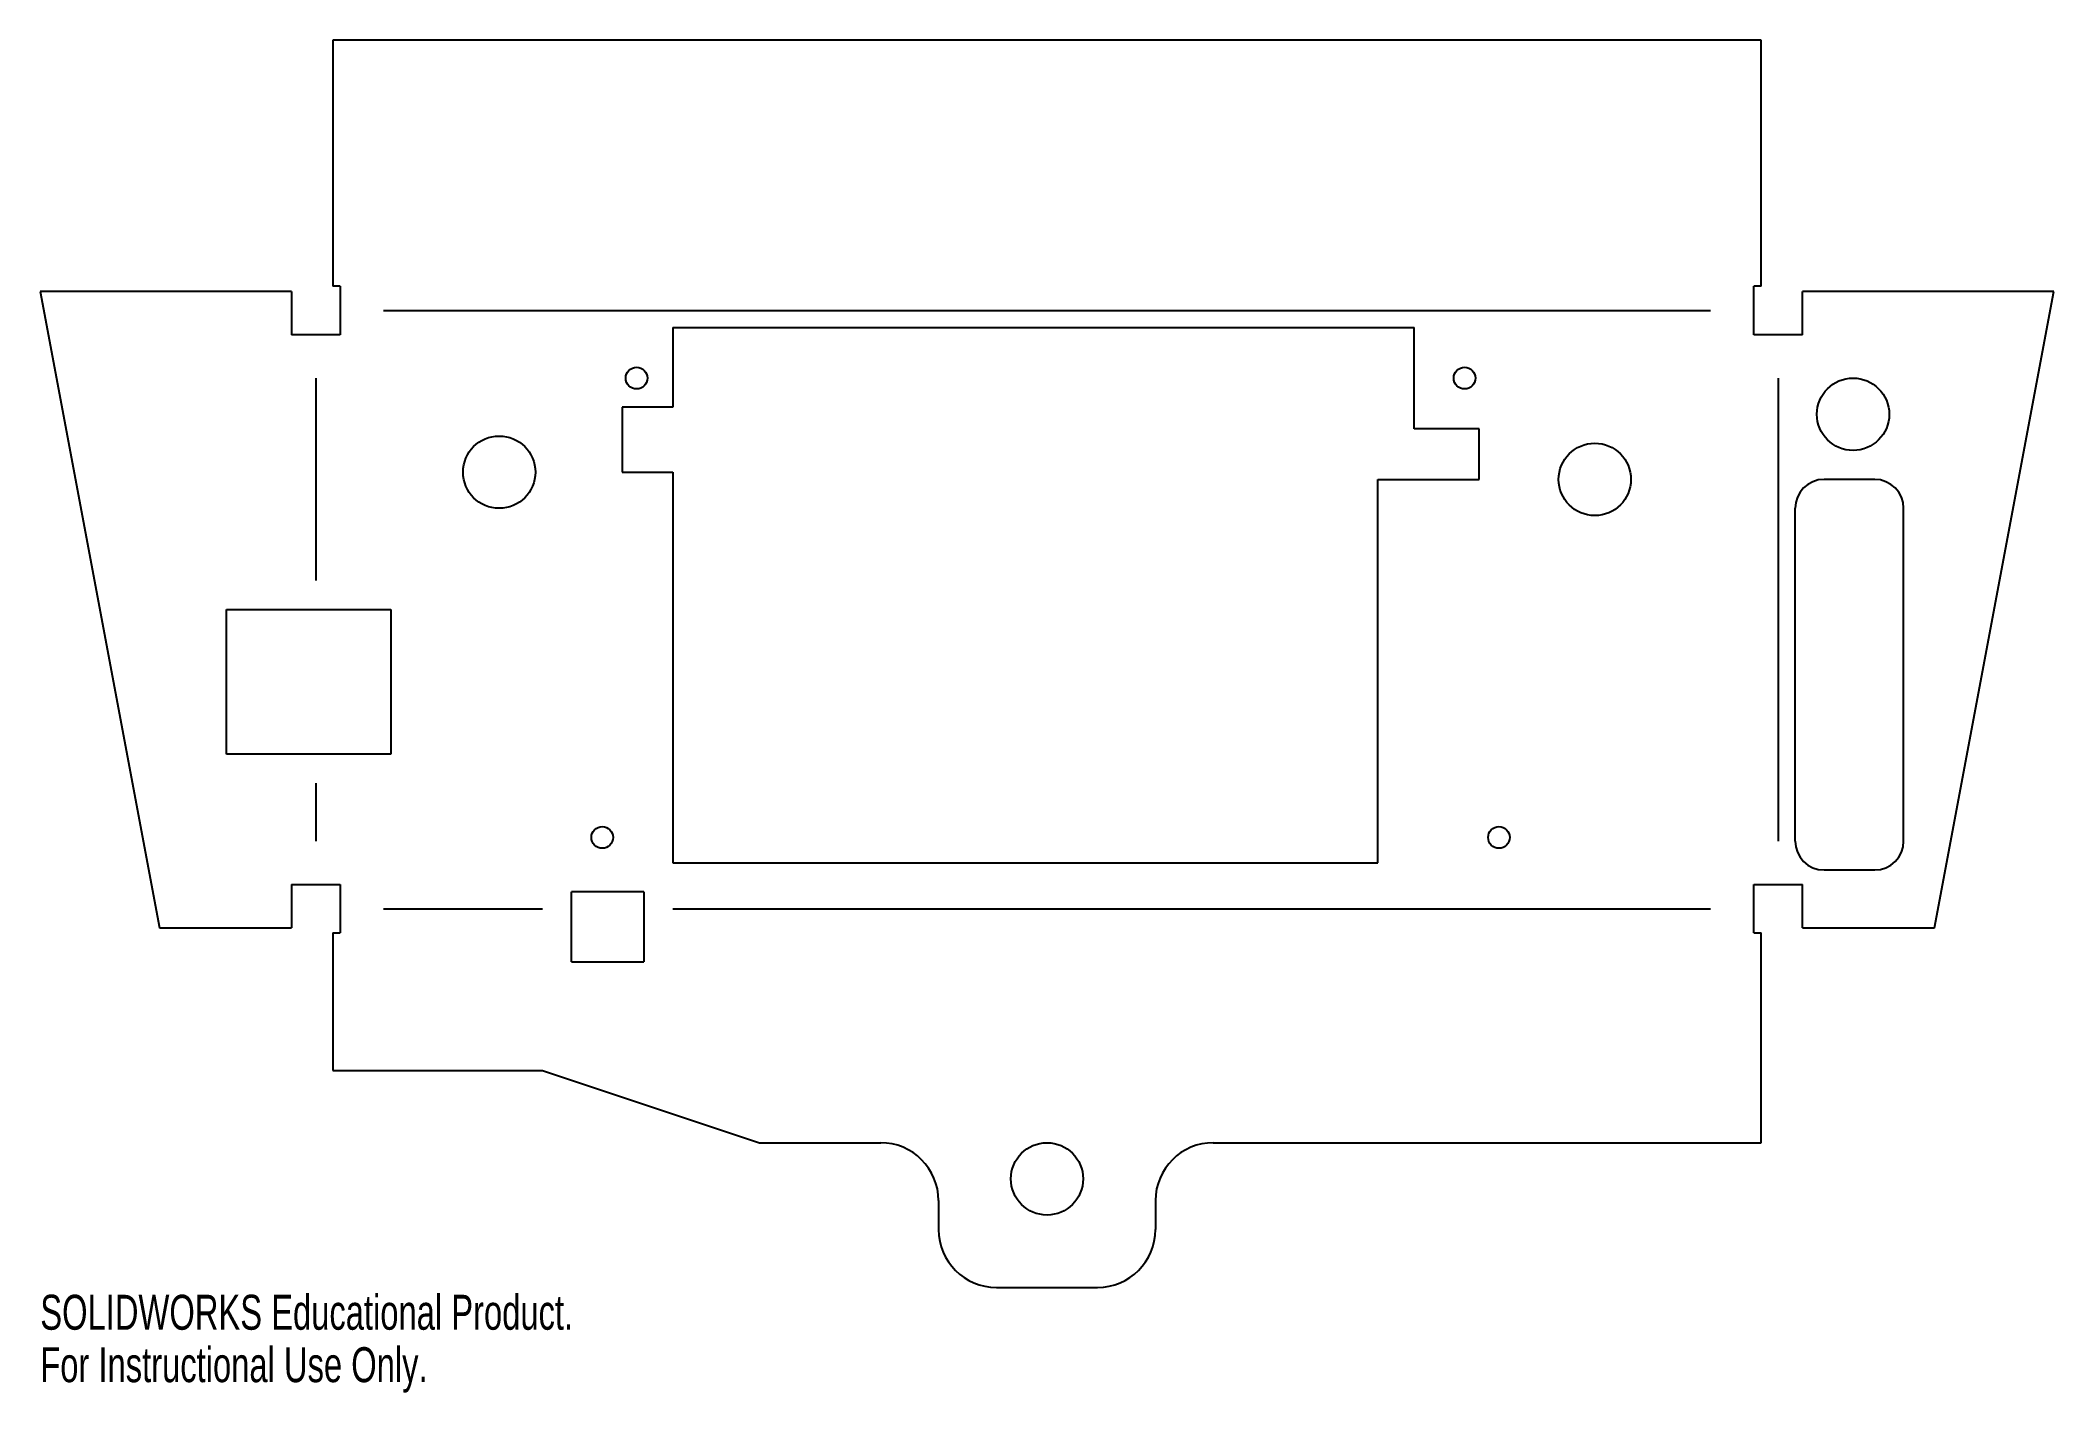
# Model space of a CAD drawing. Header units: millimetres. Extents: x -40 to 238, y -69 to 118.
import ezdxf

# ---------------------------------------------------------------- set-up
doc = ezdxf.new("R2010")
doc.units = ezdxf.units.MM
doc.styles.add('SLDTEXTSTYLE0', font='TXT', dxfattribs={"width": 0.7})

msp = doc.modelspace()

# ---------------------------------------------------------------- linework, layer by layer
at = {"color": 254, "linetype": 'Continuous', "lineweight": 25}
for p, q in [((197.5, 117.71), (0, 117.71)), ((0, 117.71), (0, 83.71)), ((197.5, 83.71), (197.5, 117.71)), ((1, 83.71), (0, 83.71)), ((1, 83.71), (1, 77)), ((196.5, 77), (196.5, 83.71)), ((197.5, 83.71), (196.5, 83.71)), ((-40.46, 83), (-23.96, -5)), ((-5.71, 83), (-40.46, 83)), ((-5.71, 83), (-5.71, 77)), ((237.96, 83), (203.21, 83)), ((203.21, 77), (203.21, 83)), ((221.46, -5), (237.96, 83)), ((47, 78), (47, 67)), ((47, 78), (149.5, 78)), ((149.5, 64), (149.5, 78)), ((1, 77), (-5.71, 77)), ((203.21, 77), (196.5, 77)), ((47, 67), (40, 67)), ((40, 67), (40, 58)), ((158.5, 64), (149.5, 64)), ((158.5, 57), (158.5, 64)), ((40, 58), (47, 58)), ((47, 58), (47, 4)), ((144.5, 4), (144.5, 57)), ((144.5, 57), (158.5, 57)), ((213.21, 57), (206.21, 57)), ((202.21, 7), (202.21, 53)), ((217.21, 7), (217.21, 53)), ((-14.71, 39), (8, 39)), ((-14.71, 19), (-14.71, 39)), ((8, 39), (8, 19)), ((8, 19), (-14.71, 19)), ((47, 4), (144.5, 4)), ((206.21, 3), (213.21, 3)), ((-5.71, 1), (1, 1)), ((-5.71, 1), (-5.71, -5)), ((1, 1), (1, -5.71)), ((43, 0), (33, 0)), ((33, -9.71), (33, 0)), ((43, 0), (43, -9.71)), ((196.5, -5.71), (196.5, 1)), ((196.5, 1), (203.21, 1)), ((203.21, -5), (203.21, 1)), ((-23.96, -5), (-5.71, -5)), ((203.21, -5), (221.46, -5)), ((0, -5.71), (0, -24.71)), ((0, -5.71), (1, -5.71)), ((196.5, -5.71), (197.5, -5.71)), ((197.5, -34.71), (197.5, -5.71)), ((33, -9.71), (43, -9.71)), ((0, -24.71), (29, -24.71)), ((29, -24.71), (59, -34.71)), ((59, -34.71), (75.75, -34.71)), ((121.75, -34.71), (197.5, -34.71)), ((83.75, -42.71), (83.75, -46.71)), ((113.75, -42.71), (113.75, -46.71)), ((91.75, -54.71), (105.75, -54.71))]:
    msp.add_line(p, q, dxfattribs=at)
at = {"color": 254, "linetype": 'Continuous'}
for p, q in [((7, 80.36), (190.5, 80.36)), ((-2.36, 71), (-2.36, 43)), ((199.86, 71), (199.86, 7)), ((-2.36, 15), (-2.36, 7)), ((7, -2.36), (29, -2.36)), ((47, -2.36), (190.5, -2.36))]:
    msp.add_line(p, q, dxfattribs=at)
at = {"color": 254, "linetype": 'Continuous', "lineweight": 25}
for centre, radius in [((42, 71), 1.5), ((156.5, 71), 1.5), ((210.21, 66), 5), ((23, 58), 5), ((174.5, 57), 5), ((37.25, 7.5), 1.5), ((161.25, 7.5), 1.5), ((98.75, -39.71), 5)]:
    msp.add_circle(centre, radius, dxfattribs=at)
for centre, radius, start, end in [((206.21, 53), 4, 90, 180), ((213.21, 53), 4, 0, 90), ((206.21, 7), 4, 180, 270), ((213.21, 7), 4, 270, 0), ((75.75, -42.71), 8, 0, 90), ((121.75, -42.71), 8, 90, 180), ((91.75, -46.71), 8, 180, 270), ((105.75, -46.71), 8, 270, 0)]:
    msp.add_arc(centre, radius, start, end, dxfattribs=at)

# ---------------------------------------------------------------- texts
at = {"color": 141, "linetype": 'Continuous', "char_height": 4.8336, "attachment_point": 1, "style": 'SLDTEXTSTYLE0'}
for s, insert in [('SOLIDWORKS Educational Product.', (-40.46, -55.73)), ('For Instructional Use Only.', (-40.46, -62.98))]:
    msp.add_mtext(s, dxfattribs=dict(at, insert=insert))

doc.saveas('drawing.dxf')
